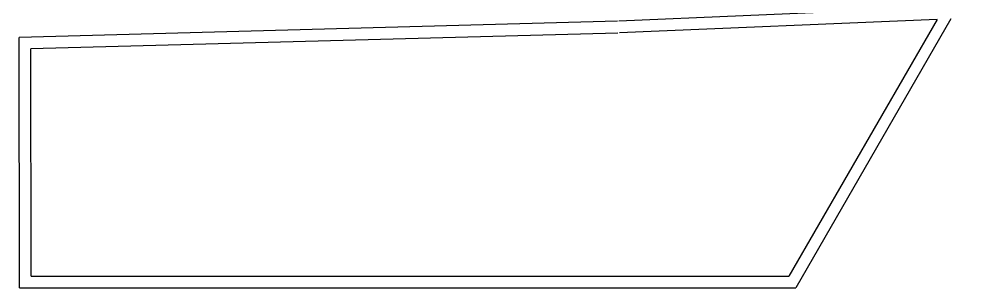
# Model space of a CAD drawing. Header units: inches. Extents: x -219 to 4035, y -10 to 4981.
# Drawn here: x -219 to 588, y 1106 to 1334 of the extents above; entities that cross this region are included whole.
import ezdxf

# ---------------------------------------------------------------- set-up
doc = ezdxf.new("R2010")
doc.units = ezdxf.units.IN
doc.header["$LTSCALE"] = 48
doc.header["$MEASUREMENT"] = 0
doc.layers.add('F3-BLDG3', color=161, linetype='CONTINUOUS')

msp = doc.modelspace()

# ---------------------------------------------------------------- linework, layer by layer
at = {"layer": 'F3-BLDG3'}
for p, q in [((909, 1359.1), (289.99, 1332.6)), ((288.86, 1332.56), (-219.32, 1318.8)), ((560.02, 1334.15), (290.42, 1322.6)), ((560.02, 1334.15), (434.26, 1116.33)), ((571.86, 1334.66), (440.04, 1106.33)), ((-218.95, 1106.33), (-219.32, 1318.8)), ((289.13, 1322.56), (-209.3, 1309.07)), ((-208.97, 1116.33), (-209.3, 1309.07)), ((-208.97, 1116.33), (434.26, 1116.33)), ((-218.95, 1106.33), (440.04, 1106.33))]:
    msp.add_line(p, q, dxfattribs=at)

doc.saveas('drawing.dxf')
